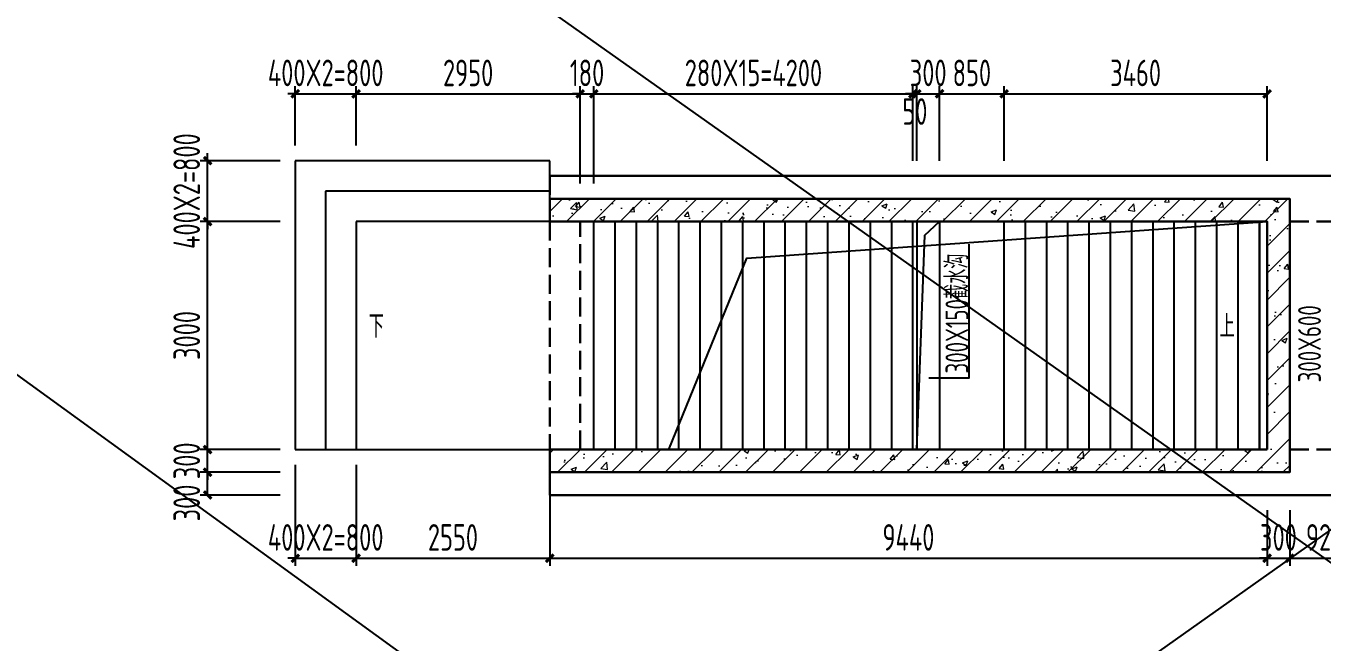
# Model space of a CAD drawing. Header units: millimetres. Extents: x -897614 to 191467, y -439928 to 101803.
# Drawn here: x -837513 to -820454, y -37349 to -29242 of the extents above; entities that cross this region are included whole.
import ezdxf

# ---------------------------------------------------------------- set-up
doc = ezdxf.new("R2010")
doc.units = ezdxf.units.MM
doc.header["$LTSCALE"] = 1000
doc.linetypes.add('DASH', pattern=[0.35, 0.25, -0.1])
doc.linetypes.add('DASHED', pattern=[19.05, 12.7, -6.35])
for name, color, linetype, lineweight in [('Beam', 4, 'DASHED', 25), ('PUB_HATCH', 8, 'Continuous', 18), ('WALL', 6, 'Continuous', 30)]:
    doc.layers.add(name, color=color, linetype=linetype, lineweight=lineweight)
for name, color, linetype in [('DIM_LEAD', 3, 'Continuous'), ('DIM_SYMB', 3, 'Continuous'), ('gps', 233, 'Continuous'), ('JG_TEXT', 7, 'Continuous'), ('KD', 7, 'Continuous'), ('STAIR', 2, 'Continuous'), ('备注', 1, 'Continuous')]:
    doc.layers.add(name, color=color, linetype=linetype)
doc.layers.add('DY', color=1, linetype='Continuous', plot=False)
doc.styles.add('TSSD', font='tssdeng.shx', dxfattribs={"width": 0.7, "bigfont": 'tssdchn.shx'})
doc.dimstyles.new('TSD', dxfattribs={"dimtxt": 350, "dimasz": 100, "dimexe": 100, "dimexo": 200, "dimgap": 100, "dimtad": 1, "dimdec": 0, "dimzin": 0, "dimdsep": 46, "dimtxsty": 'TSSD', "dimblk": 'ARCHTICK', "dimcen": 0.09, "dimclrt": 7, "dimazin": 2, "dimtfac": 1, "dimtdec": 0, "dimtix": 1, "dimtmove": 2, "dimatfit": 3, "dimfxl": 0, "dimtolj": 1, "dimtzin": 0, "dimarcsym": 0})

# ---------------------------------------------------------------- blocks, each defined once
blk = doc.blocks.new('_ArchTick')
at = {"color": 0, "linetype": 'ByBlock', "const_width": 0.4}
blk.add_lwpolyline([(-0.5, -0.5), (0.5, 0.5)], dxfattribs=at)
blk = doc.blocks.new('*D721')
at = {"layer": 'Defpoints', "color": 0, "transparency": 16777216}
for p in [(-833968, -34815), (-833168, -34815), (-833168, -36247)]:
    blk.add_point(p, dxfattribs=at)
at = {"layer": 'DIM_LEAD', "color": 0, "lineweight": -2, "transparency": 16777216}
for p, q in [((-833968, -35015), (-833968, -36347)), ((-833168, -35015), (-833168, -36347)), ((-833968, -36247), (-834068, -36247)), ((-833968, -36247), (-833168, -36247)), ((-833168, -36247), (-833068, -36247))]:
    blk.add_line(p, q, dxfattribs=at)
at = {"layer": 'DIM_LEAD', "color": 0, "lineweight": -2, "transparency": 16777216, "xscale": 100, "yscale": 100, "zscale": 100}
blk.add_blockref('_ArchTick', (-833968, -36247), dxfattribs=at)
at = {"layer": 'DIM_LEAD', "color": 0, "lineweight": -2, "transparency": 16777216, "xscale": 100, "yscale": 100, "zscale": 100, "rotation": 180}
blk.add_blockref('_ArchTick', (-833168, -36247), dxfattribs=at)
at = {"layer": 'DIM_LEAD', "color": 7, "transparency": 16777216, "insert": (-833568, -35972), "char_height": 350, "attachment_point": 5, "style": 'TSSD'}
blk.add_mtext('\\A1;400X2=800', dxfattribs=at)
blk = doc.blocks.new('*D722')
at = {"layer": 'Defpoints', "color": 0, "transparency": 16777216}
for p in [(-833168, -34815), (-830618, -35115), (-830618, -36247)]:
    blk.add_point(p, dxfattribs=at)
at = {"layer": 'DIM_LEAD', "color": 0, "lineweight": -2, "transparency": 16777216}
for p, q in [((-833168, -35015), (-833168, -36347)), ((-830618, -35315), (-830618, -36347)), ((-833168, -36247), (-830618, -36247))]:
    blk.add_line(p, q, dxfattribs=at)
at = {"layer": 'DIM_LEAD', "color": 0, "lineweight": -2, "transparency": 16777216, "xscale": 100, "yscale": 100, "zscale": 100, "rotation": 180}
blk.add_blockref('_ArchTick', (-833168, -36247), dxfattribs=at)
at = {"layer": 'DIM_LEAD', "color": 0, "lineweight": -2, "transparency": 16777216, "xscale": 100, "yscale": 100, "zscale": 100}
blk.add_blockref('_ArchTick', (-830618, -36247), dxfattribs=at)
at = {"layer": 'DIM_LEAD', "color": 7, "transparency": 16777216, "insert": (-831893, -35972), "char_height": 350, "attachment_point": 5, "style": 'TSSD'}
blk.add_mtext('\\A1;2550', dxfattribs=at)
blk = doc.blocks.new('*D723')
at = {"layer": 'Defpoints', "color": 0, "transparency": 16777216}
for p in [(-830618, -35415, 0), (-821178, -35415), (-821178, -36247)]:
    blk.add_point(p, dxfattribs=at)
at = {"layer": 'DIM_LEAD', "color": 0, "lineweight": -2, "transparency": 16777216}
for p, q in [((-830618, -35615), (-830618, -36347)), ((-821178, -35615), (-821178, -36347)), ((-830618, -36247), (-821178, -36247))]:
    blk.add_line(p, q, dxfattribs=at)
at = {"layer": 'DIM_LEAD', "color": 0, "lineweight": -2, "transparency": 16777216, "xscale": 100, "yscale": 100, "zscale": 100, "rotation": 180}
blk.add_blockref('_ArchTick', (-830618, -36247), dxfattribs=at)
at = {"layer": 'DIM_LEAD', "color": 0, "lineweight": -2, "transparency": 16777216, "xscale": 100, "yscale": 100, "zscale": 100}
blk.add_blockref('_ArchTick', (-821178, -36247), dxfattribs=at)
at = {"layer": 'DIM_LEAD', "color": 7, "transparency": 16777216, "insert": (-825898, -35972), "char_height": 350, "attachment_point": 5, "style": 'TSSD'}
blk.add_mtext('\\A1;9440', dxfattribs=at)
blk = doc.blocks.new('*D729')
at = {"layer": 'Defpoints', "color": 0, "transparency": 16777216}
for p in [(-835122, -35115), (-833968, -35115, 0), (-833968, -35415, 0)]:
    blk.add_point(p, dxfattribs=at)
at = {"layer": 'DIM_LEAD', "color": 0, "lineweight": -2, "transparency": 16777216}
for p, q in [((-834168, -35115), (-835222, -35115)), ((-835122, -35415), (-835122, -35115)), ((-834168, -35415), (-835222, -35415))]:
    blk.add_line(p, q, dxfattribs=at)
at = {"layer": 'DIM_LEAD', "color": 0, "lineweight": -2, "transparency": 16777216, "xscale": 100, "yscale": 100, "zscale": 100}
for p, rotation in [((-835122, -35115), 90), ((-835122, -35415), 270)]:
    blk.add_blockref('_ArchTick', p, dxfattribs=dict(at, rotation=rotation))
at = {"layer": 'DIM_LEAD', "color": 7, "transparency": 16777216, "insert": (-835397, -35519), "char_height": 350, "attachment_point": 5, "rotation": 90, "style": 'TSSD'}
blk.add_mtext('\\A1;300', dxfattribs=at)
blk = doc.blocks.new('*D730')
at = {"layer": 'Defpoints', "color": 0, "transparency": 16777216}
for p in [(-835122, -34815), (-833968, -34815), (-833968, -35115, 0)]:
    blk.add_point(p, dxfattribs=at)
at = {"layer": 'DIM_LEAD', "color": 0, "lineweight": -2, "transparency": 16777216}
for p, q in [((-835122, -34815), (-835122, -34715)), ((-834168, -34815), (-835222, -34815)), ((-835122, -35115), (-835122, -34815)), ((-834168, -35115), (-835222, -35115)), ((-835122, -35115), (-835122, -35215))]:
    blk.add_line(p, q, dxfattribs=at)
at = {"layer": 'DIM_LEAD', "color": 0, "lineweight": -2, "transparency": 16777216, "xscale": 100, "yscale": 100, "zscale": 100}
for p, rotation in [((-835122, -34815), 270), ((-835122, -35115), 90)]:
    blk.add_blockref('_ArchTick', p, dxfattribs=dict(at, rotation=rotation))
at = {"layer": 'DIM_LEAD', "color": 7, "transparency": 16777216, "insert": (-835397, -34965), "char_height": 350, "attachment_point": 5, "rotation": 90, "style": 'TSSD'}
blk.add_mtext('\\A1;300', dxfattribs=at)
blk = doc.blocks.new('*D731')
at = {"layer": 'Defpoints', "color": 0, "transparency": 16777216}
for p in [(-835122, -31815), (-833968, -31815), (-833968, -34815)]:
    blk.add_point(p, dxfattribs=at)
at = {"layer": 'DIM_LEAD', "color": 0, "lineweight": -2, "transparency": 16777216}
for p, q in [((-834168, -31815), (-835222, -31815)), ((-835122, -34815), (-835122, -31815)), ((-834168, -34815), (-835222, -34815))]:
    blk.add_line(p, q, dxfattribs=at)
at = {"layer": 'DIM_LEAD', "color": 0, "lineweight": -2, "transparency": 16777216, "xscale": 100, "yscale": 100, "zscale": 100}
for p, rotation in [((-835122, -31815), 90), ((-835122, -34815), 270)]:
    blk.add_blockref('_ArchTick', p, dxfattribs=dict(at, rotation=rotation))
at = {"layer": 'DIM_LEAD', "color": 7, "transparency": 16777216, "insert": (-835397, -33315), "char_height": 350, "attachment_point": 5, "rotation": 90, "style": 'TSSD'}
blk.add_mtext('\\A1;3000', dxfattribs=at)
blk = doc.blocks.new('*D732')
at = {"layer": 'Defpoints', "color": 0, "transparency": 16777216}
for p in [(-835122, -31015), (-833968, -31015), (-833968, -31815)]:
    blk.add_point(p, dxfattribs=at)
at = {"layer": 'DIM_LEAD', "color": 0, "lineweight": -2, "transparency": 16777216}
for p, q in [((-834168, -31015), (-835222, -31015)), ((-835122, -31015), (-835122, -30915)), ((-835122, -31815), (-835122, -31015)), ((-834168, -31815), (-835222, -31815)), ((-835122, -31815), (-835122, -31915))]:
    blk.add_line(p, q, dxfattribs=at)
at = {"layer": 'DIM_LEAD', "color": 0, "lineweight": -2, "transparency": 16777216, "xscale": 100, "yscale": 100, "zscale": 100}
for p, rotation in [((-835122, -31015), 270), ((-835122, -31815), 90)]:
    blk.add_blockref('_ArchTick', p, dxfattribs=dict(at, rotation=rotation))
at = {"layer": 'DIM_LEAD', "color": 7, "transparency": 16777216, "insert": (-835397, -31415), "char_height": 350, "attachment_point": 5, "rotation": 90, "style": 'TSSD'}
blk.add_mtext('\\A1;400X2=800', dxfattribs=at)
blk = doc.blocks.new('*D733')
at = {"layer": 'Defpoints', "color": 0, "transparency": 16777216}
for p in [(-833168, -30135), (-833968, -31015), (-833168, -31015)]:
    blk.add_point(p, dxfattribs=at)
at = {"layer": 'DIM_LEAD', "color": 0, "lineweight": -2, "transparency": 16777216}
for p, q in [((-833968, -30135), (-834068, -30135)), ((-833968, -30815), (-833968, -30035)), ((-833968, -30135), (-833168, -30135)), ((-833168, -30815), (-833168, -30035)), ((-833168, -30135), (-833068, -30135))]:
    blk.add_line(p, q, dxfattribs=at)
at = {"layer": 'DIM_LEAD', "color": 0, "lineweight": -2, "transparency": 16777216, "xscale": 100, "yscale": 100, "zscale": 100}
blk.add_blockref('_ArchTick', (-833968, -30135), dxfattribs=at)
at = {"layer": 'DIM_LEAD', "color": 0, "lineweight": -2, "transparency": 16777216, "xscale": 100, "yscale": 100, "zscale": 100, "rotation": 180}
blk.add_blockref('_ArchTick', (-833168, -30135), dxfattribs=at)
at = {"layer": 'DIM_LEAD', "color": 7, "transparency": 16777216, "insert": (-833568, -29860), "char_height": 350, "attachment_point": 5, "style": 'TSSD'}
blk.add_mtext('\\A1;400X2=800', dxfattribs=at)
blk = doc.blocks.new('*D734')
at = {"layer": 'Defpoints', "color": 0, "transparency": 16777216}
for p in [(-830218, -30135), (-833168, -31015), (-830218, -31515, 0)]:
    blk.add_point(p, dxfattribs=at)
at = {"layer": 'DIM_LEAD', "color": 0, "lineweight": -2, "transparency": 16777216}
for p, q in [((-833168, -30815), (-833168, -30035)), ((-833168, -30135), (-830218, -30135)), ((-830218, -31315), (-830218, -30035))]:
    blk.add_line(p, q, dxfattribs=at)
at = {"layer": 'DIM_LEAD', "color": 0, "lineweight": -2, "transparency": 16777216, "xscale": 100, "yscale": 100, "zscale": 100, "rotation": 180}
blk.add_blockref('_ArchTick', (-833168, -30135), dxfattribs=at)
at = {"layer": 'DIM_LEAD', "color": 0, "lineweight": -2, "transparency": 16777216, "xscale": 100, "yscale": 100, "zscale": 100}
blk.add_blockref('_ArchTick', (-830218, -30135), dxfattribs=at)
at = {"layer": 'DIM_LEAD', "color": 7, "transparency": 16777216, "insert": (-831693, -29860), "char_height": 350, "attachment_point": 5, "style": 'TSSD'}
blk.add_mtext('\\A1;2950', dxfattribs=at)
blk = doc.blocks.new('*D735')
at = {"layer": 'Defpoints', "color": 0, "transparency": 16777216}
for p in [(-825838, -30135), (-825838, -31215, 0), (-830038, -31515, 0)]:
    blk.add_point(p, dxfattribs=at)
at = {"layer": 'DIM_LEAD', "color": 0, "lineweight": -2, "transparency": 16777216}
for p, q in [((-830038, -31315), (-830038, -30035)), ((-830038, -30135), (-825838, -30135)), ((-825838, -31015), (-825838, -30035))]:
    blk.add_line(p, q, dxfattribs=at)
at = {"layer": 'DIM_LEAD', "color": 0, "lineweight": -2, "transparency": 16777216, "xscale": 100, "yscale": 100, "zscale": 100, "rotation": 180}
blk.add_blockref('_ArchTick', (-830038, -30135), dxfattribs=at)
at = {"layer": 'DIM_LEAD', "color": 0, "lineweight": -2, "transparency": 16777216, "xscale": 100, "yscale": 100, "zscale": 100}
blk.add_blockref('_ArchTick', (-825838, -30135), dxfattribs=at)
at = {"layer": 'DIM_LEAD', "color": 7, "transparency": 16777216, "insert": (-827938, -29860), "char_height": 350, "attachment_point": 5, "style": 'TSSD'}
blk.add_mtext('\\A1;280X15=4200', dxfattribs=at)
blk = doc.blocks.new('*D736')
at = {"layer": 'Defpoints', "color": 0, "transparency": 16777216}
for p in [(-825788, -30135), (-825838, -31215, 0), (-825788, -31215, 0)]:
    blk.add_point(p, dxfattribs=at)
at = {"layer": 'DIM_LEAD', "color": 0, "lineweight": -2, "transparency": 16777216}
for p, q in [((-825838, -30135), (-825938, -30135)), ((-825838, -31015), (-825838, -30035)), ((-825838, -30135), (-825788, -30135)), ((-825788, -31015), (-825788, -30035)), ((-825788, -30135), (-825688, -30135))]:
    blk.add_line(p, q, dxfattribs=at)
at = {"layer": 'DIM_LEAD', "color": 0, "lineweight": -2, "transparency": 16777216, "xscale": 100, "yscale": 100, "zscale": 100}
blk.add_blockref('_ArchTick', (-825838, -30135), dxfattribs=at)
at = {"layer": 'DIM_LEAD', "color": 0, "lineweight": -2, "transparency": 16777216, "xscale": 100, "yscale": 100, "zscale": 100, "rotation": 180}
blk.add_blockref('_ArchTick', (-825788, -30135), dxfattribs=at)
at = {"layer": 'DIM_LEAD', "color": 7, "transparency": 16777216, "insert": (-825813, -30368), "char_height": 350, "attachment_point": 5, "style": 'TSSD'}
blk.add_mtext('\\A1;50', dxfattribs=at)
blk = doc.blocks.new('*D737')
at = {"layer": 'Defpoints', "color": 0, "transparency": 16777216}
for p in [(-821178, -35415), (-820878, -35415, 0), (-820878, -36247)]:
    blk.add_point(p, dxfattribs=at)
at = {"layer": 'DIM_LEAD', "color": 0, "lineweight": -2, "transparency": 16777216}
for p, q in [((-821178, -35615), (-821178, -36347)), ((-820878, -35615), (-820878, -36347)), ((-821178, -36247), (-821278, -36247)), ((-821178, -36247), (-820878, -36247)), ((-820878, -36247), (-820778, -36247))]:
    blk.add_line(p, q, dxfattribs=at)
at = {"layer": 'DIM_LEAD', "color": 0, "lineweight": -2, "transparency": 16777216, "xscale": 100, "yscale": 100, "zscale": 100}
blk.add_blockref('_ArchTick', (-821178, -36247), dxfattribs=at)
at = {"layer": 'DIM_LEAD', "color": 0, "lineweight": -2, "transparency": 16777216, "xscale": 100, "yscale": 100, "zscale": 100, "rotation": 180}
blk.add_blockref('_ArchTick', (-820878, -36247), dxfattribs=at)
at = {"layer": 'DIM_LEAD', "color": 7, "transparency": 16777216, "insert": (-821028, -35972), "char_height": 350, "attachment_point": 5, "style": 'TSSD'}
blk.add_mtext('\\A1;300', dxfattribs=at)
blk = doc.blocks.new('*D738')
at = {"layer": 'Defpoints', "color": 0, "transparency": 16777216}
for p in [(-820878, -35415, 0), (-819949, -35415), (-819949, -36247)]:
    blk.add_point(p, dxfattribs=at)
at = {"layer": 'DIM_LEAD', "color": 0, "lineweight": -2, "transparency": 16777216}
for p, q in [((-820878, -35615), (-820878, -36347)), ((-819949, -35615), (-819949, -36347)), ((-820878, -36247), (-819949, -36247))]:
    blk.add_line(p, q, dxfattribs=at)
at = {"layer": 'DIM_LEAD', "color": 0, "lineweight": -2, "transparency": 16777216, "xscale": 100, "yscale": 100, "zscale": 100, "rotation": 180}
blk.add_blockref('_ArchTick', (-820878, -36247), dxfattribs=at)
at = {"layer": 'DIM_LEAD', "color": 0, "lineweight": -2, "transparency": 16777216, "xscale": 100, "yscale": 100, "zscale": 100}
blk.add_blockref('_ArchTick', (-819949, -36247), dxfattribs=at)
at = {"layer": 'DIM_LEAD', "color": 7, "transparency": 16777216, "insert": (-820414, -35972), "char_height": 350, "attachment_point": 5, "style": 'TSSD'}
blk.add_mtext('\\A1;929', dxfattribs=at)
blk = doc.blocks.new('*D740')
at = {"layer": 'Defpoints', "color": 0, "transparency": 16777216}
for p in [(-825488, -30135), (-825788, -31215, 0), (-825488, -31215, 0)]:
    blk.add_point(p, dxfattribs=at)
at = {"layer": 'DIM_LEAD', "color": 0, "lineweight": -2, "transparency": 16777216}
for p, q in [((-825788, -30135), (-825888, -30135)), ((-825788, -31015), (-825788, -30035)), ((-825788, -30135), (-825488, -30135)), ((-825488, -31015), (-825488, -30035)), ((-825488, -30135), (-825388, -30135))]:
    blk.add_line(p, q, dxfattribs=at)
at = {"layer": 'DIM_LEAD', "color": 0, "lineweight": -2, "transparency": 16777216, "xscale": 100, "yscale": 100, "zscale": 100}
blk.add_blockref('_ArchTick', (-825788, -30135), dxfattribs=at)
at = {"layer": 'DIM_LEAD', "color": 0, "lineweight": -2, "transparency": 16777216, "xscale": 100, "yscale": 100, "zscale": 100, "rotation": 180}
blk.add_blockref('_ArchTick', (-825488, -30135), dxfattribs=at)
at = {"layer": 'DIM_LEAD', "color": 7, "transparency": 16777216, "insert": (-825638, -29860), "char_height": 350, "attachment_point": 5, "style": 'TSSD'}
blk.add_mtext('\\A1;300', dxfattribs=at)
blk = doc.blocks.new('*D741')
at = {"layer": 'Defpoints', "color": 0, "transparency": 16777216}
for p in [(-824638, -30135), (-825488, -31215, 0), (-824638, -31215, 0)]:
    blk.add_point(p, dxfattribs=at)
at = {"layer": 'DIM_LEAD', "color": 0, "lineweight": -2, "transparency": 16777216}
for p, q in [((-825488, -31015), (-825488, -30035)), ((-825488, -30135), (-824638, -30135)), ((-824638, -31015), (-824638, -30035))]:
    blk.add_line(p, q, dxfattribs=at)
at = {"layer": 'DIM_LEAD', "color": 0, "lineweight": -2, "transparency": 16777216, "xscale": 100, "yscale": 100, "zscale": 100, "rotation": 180}
blk.add_blockref('_ArchTick', (-825488, -30135), dxfattribs=at)
at = {"layer": 'DIM_LEAD', "color": 0, "lineweight": -2, "transparency": 16777216, "xscale": 100, "yscale": 100, "zscale": 100}
blk.add_blockref('_ArchTick', (-824638, -30135), dxfattribs=at)
at = {"layer": 'DIM_LEAD', "color": 7, "transparency": 16777216, "insert": (-825063, -29860), "char_height": 350, "attachment_point": 5, "style": 'TSSD'}
blk.add_mtext('\\A1;850', dxfattribs=at)
blk = doc.blocks.new('*D742')
at = {"layer": 'Defpoints', "color": 0, "transparency": 16777216}
for p in [(-821178, -30135), (-824638, -31215, 0), (-821178, -31215)]:
    blk.add_point(p, dxfattribs=at)
at = {"layer": 'DIM_LEAD', "color": 0, "lineweight": -2, "transparency": 16777216}
for p, q in [((-824638, -31015), (-824638, -30035)), ((-824638, -30135), (-821178, -30135)), ((-821178, -31015), (-821178, -30035))]:
    blk.add_line(p, q, dxfattribs=at)
at = {"layer": 'DIM_LEAD', "color": 0, "lineweight": -2, "transparency": 16777216, "xscale": 100, "yscale": 100, "zscale": 100, "rotation": 180}
blk.add_blockref('_ArchTick', (-824638, -30135), dxfattribs=at)
at = {"layer": 'DIM_LEAD', "color": 0, "lineweight": -2, "transparency": 16777216, "xscale": 100, "yscale": 100, "zscale": 100}
blk.add_blockref('_ArchTick', (-821178, -30135), dxfattribs=at)
at = {"layer": 'DIM_LEAD', "color": 7, "transparency": 16777216, "insert": (-822908, -29860), "char_height": 350, "attachment_point": 5, "style": 'TSSD'}
blk.add_mtext('\\A1;3460', dxfattribs=at)
blk = doc.blocks.new('*D1161')
at = {"layer": 'Defpoints', "color": 0, "transparency": 16777216}
for p in [(-830038, -30135), (-830218, -31515, 0), (-830038, -31515)]:
    blk.add_point(p, dxfattribs=at)
at = {"layer": 'DIM_LEAD', "color": 0, "lineweight": -2, "transparency": 16777216}
for p, q in [((-830218, -30135), (-830318, -30135)), ((-830218, -31315), (-830218, -30035)), ((-830218, -30135), (-830038, -30135)), ((-830038, -31315), (-830038, -30035)), ((-830038, -30135), (-829938, -30135))]:
    blk.add_line(p, q, dxfattribs=at)
at = {"layer": 'DIM_LEAD', "color": 0, "lineweight": -2, "transparency": 16777216, "xscale": 100, "yscale": 100, "zscale": 100}
blk.add_blockref('_ArchTick', (-830218, -30135), dxfattribs=at)
at = {"layer": 'DIM_LEAD', "color": 0, "lineweight": -2, "transparency": 16777216, "xscale": 100, "yscale": 100, "zscale": 100, "rotation": 180}
blk.add_blockref('_ArchTick', (-830038, -30135), dxfattribs=at)
at = {"layer": 'DIM_LEAD', "color": 7, "transparency": 16777216, "insert": (-830128, -29860), "char_height": 350, "attachment_point": 5, "style": 'TSSD'}
blk.add_mtext('\\A1;180', dxfattribs=at)

msp = doc.modelspace()

# ---------------------------------------------------------------- hatches: boundary and pattern name
at = {"layer": 'PUB_HATCH'}
h = msp.add_hatch(dxfattribs=at)
h.set_pattern_fill('钢筋混凝土', color=256, scale=100)
h.set_pattern_definition([(45, (-771064.35, 26103.93), (-176.7767, 176.7767), []), (50, (-771064.35, 26103.93), (717.26, -62.752), [75, -825]), (355, (-771064.35, 26103.9), (-138.7513, 752.192), [60, -660]), (100.4514, (-771004.6, 26098.7), (578.5094, 689.4395), [63.74, -701.142]), (46.1842, (-771064.35, 26303.9), (1067.241, -165.519), [112.5, -1237.5]), (96.6356, (-770975.4, 26290.1), (934.663, 974.118), [95.61, -1051.713]), (351.1842, (-771064.4, 26303.9), (934.662, 974.119), [90, -990]), (21, (-770964.35, 26253.93), (596.907, -402.619), [75, -825]), (326, (-770964.35, 26253.9), (243.3153, 725.15), [60, -660]), (71.4514, (-770914.6, 26220.4), (840.2226, 322.5305), [63.74, -701.142]), (37.5, (-771064.35, 26103.93), (12.15986, 332.89385), [0, -652, 0, -670, 0, -662.5]), (7.5, (-771064.35, 26103.93), (263.0695, 394.4117), [0, -382, 0, -637, 0, -252.5]), (327.5, (-771287.35, 26103.93), (533.8224, -22.5549), [0, -250, 0, -780, 0, -1035]), (317.5, (-771387.35, 26103.93), (583.1862, 100.105), [0, -325, 0, -518, 0, -735])])
h.paths.add_polyline_path([(-821178.36239, -34814.87101), (-821178.36233, -31814.87138), (-830618.36299, -31814.87143), (-830618.36299, -31514.87143), (-820878.36299, -31514.87138), (-820878.36307, -35114.87101), (-830618.36299, -35114.87106), (-830618.36299, -34814.87106)])

# ---------------------------------------------------------------- linework, layer by layer
at = {"layer": 'Beam'}
msp.add_line((-821178.36299, -31814.87138), (-821178.36306, -34814.87106), dxfattribs=at)
at = {"layer": 'DIM_SYMB'}
for points in [[(-833125.29509, -33237.56473, 0, 0, 0), (-833407.47145, -33237.56473, 160, 0, 0), (-833916.58203, -33237.56467, 0, 0, 0)], [(-821926.00006, -33237.56473, 0, 0, 0), (-827245.80348, -33237.56473, 160, 0, 0), (-827754.91406, -33237.56467, 0, 0, 0)]]:
    msp.add_lwpolyline(points, format="xyseb", dxfattribs=at)
at = {"layer": 'DY'}
msp.add_line((-665796.93925, -158342.98831), (-897614.31872, 9634.60665), dxfattribs=at)
at = {"layer": 'gps', "color": 7}
msp.add_lwpolyline([(-825102.57625, -32113.3532), (-825102.57625, -33878.5345), (-825627.68128, -33878.5345)], dxfattribs=at)
at = {"layer": 'KD'}
for p, q in [((-825788.36299, -31814.87143), (-825788.36299, -34814.87106)), ((-825488.36299, -31814.87143, 0), (-825488.36299, -34814.87106, 0))]:
    msp.add_line(p, q, dxfattribs=at)
at = {"layer": 'KD', "elevation": 0}
msp.add_lwpolyline([(-829051.1436, -34814.87091), (-828023.44381, -32295.83913), (-821178.36299, -31814.87143)], dxfattribs=at)
at = {"layer": 'KD'}
msp.add_lwpolyline([(-825788.36299, -34814.87106), (-825682.78721, -31995.9552), (-825488.36299, -31814.87143)], dxfattribs=at)
at = {"layer": 'PUB_HATCH'}
msp.add_lwpolyline([(-830618.36299, -35114.87106), (-830618.36299, -34814.87106), (-821178.36306, -34814.87127), (-821178.36233, -31814.87138), (-830618.36299, -31814.87143), (-830618.363, -31514.87143), (-820878.36299, -31514.87138), (-820878.36297, -35114.87101)], close=True, dxfattribs=at)
at = {"layer": 'STAIR'}
for p, q in [((-833968.36302, -31014.87143), (-833968.3629, -34814.87106)), ((-830618.36299, -31014.87143, 0), (-833968.36302, -31014.87143)), ((-830618.36299, -31514.87143, 0), (-830618.36299, -31014.87143, 0)), ((-833568.36301, -31414.87143), (-833568.3629, -34814.87106)), ((-830618.36299, -31414.87143, 0), (-833568.36301, -31414.87143)), ((-833168.36299, -31814.87143, 0), (-833168.36291, -34814.87091, 0)), ((-830618.36299, -31814.87143, 0), (-833168.36299, -31814.87143)), ((-830038.36299, -34814.87106, 0), (-830038.36299, -31814.87143, 0)), ((-829758.36299, -34814.87106, 0), (-829758.36299, -31814.87143, 0)), ((-829478.36299, -34814.87106, 0), (-829478.36299, -31814.87143, 0)), ((-829198.36299, -34814.87106, 0), (-829198.36299, -31814.87143, 0)), ((-828918.36299, -34814.87106, 0), (-828918.36299, -31814.87143, 0)), ((-828638.36299, -34814.87106), (-828638.36299, -31814.87143)), ((-828358.36299, -34814.87106), (-828358.36299, -31814.87143)), ((-828078.36299, -34814.87106, 0), (-828078.36299, -31814.87143, 0)), ((-827798.36299, -34814.87106, 0), (-827798.36299, -31814.87143, 0)), ((-827518.36299, -34814.87106, 0), (-827518.36299, -31814.87143, 0)), ((-827238.36299, -34814.87106, 0), (-827238.36299, -31814.87143, 0)), ((-826958.36299, -34814.87106, 0), (-826958.36299, -31814.87143, 0)), ((-826678.36299, -34814.87106), (-826678.36299, -31814.87143)), ((-826398.36299, -34814.87106, 0), (-826398.36299, -31814.87143, 0)), ((-826118.36299, -34814.87106), (-826118.36299, -31814.87143)), ((-825838.36299, -34814.87106, 0), (-825838.36299, -31814.87143, 0)), ((-824638.36299, -34814.87106, 0), (-824638.36299, -31814.87143, 0)), ((-824358.36299, -34814.87106, 0), (-824358.36299, -31814.87143, 0)), ((-824078.36299, -34814.87106), (-824078.36299, -31814.87143)), ((-823798.36299, -34814.87106, 0), (-823798.36299, -31814.87143, 0)), ((-823518.36299, -34814.87106), (-823518.36299, -31814.87143)), ((-823238.36299, -34814.87106, 0), (-823238.36299, -31814.87143, 0)), ((-822958.36299, -34814.87106), (-822958.36299, -31814.87143)), ((-822678.36299, -34814.87106, 0), (-822678.36299, -31814.87143, 0)), ((-822398.36299, -34814.87106, 0), (-822398.36299, -31814.87143, 0)), ((-822118.36299, -34814.87106), (-822118.36299, -31814.87143)), ((-821838.36299, -34814.87106, 0), (-821838.36299, -31814.87143, 0)), ((-821558.36299, -34814.87106, 0), (-821558.36299, -31814.87143, 0)), ((-821278.36299, -34814.87106, 0), (-821278.36299, -31814.87143, 0)), ((-833968.3629, -34814.87106), (-830618.36299, -34814.87106, 0))]:
    msp.add_line(p, q, dxfattribs=at)
at = {"layer": 'STAIR', "elevation": 0}
msp.add_lwpolyline([(-830038.36299, -31814.87143), (-821278.36299, -31814.87143), (-821278.36299, -34814.87106), (-830038.36299, -34814.87106)], close=True, dxfattribs=at)
at = {"layer": 'WALL', "linetype": 'DASH'}
for p, q in [((-830618.36299, -31214.89245, 0), (-830618.363, -31514.87143, 0)), ((-820878.36299, -31814.87144), (-808537.85858, -31814.87152, 0)), ((-820878.36306, -34814.87107), (-808537.85858, -34814.8713, 0))]:
    msp.add_line(p, q, dxfattribs=at)
at = {"layer": 'WALL'}
for p, q in [((-830618.36299, -31214.89245, 0), (-808537.85858, -31214.89188, 0)), ((-830618.36302, -35114.87106, 0), (-830618.36302, -35414.84945, 0)), ((-830618.36302, -35414.84945, 0), (-809588.36298, -35414.85054, 0))]:
    msp.add_line(p, q, dxfattribs=at)
msp.add_lwpolyline([(-821178.36239, -34814.87101), (-821178.36233, -31814.87138), (-830618.36299, -31814.87143), (-830618.36299, -31514.87143), (-820878.36299, -31514.87138), (-820878.36307, -35114.87101), (-830618.36299, -35114.87106), (-830618.36299, -34814.87106), (-821178.36239, -34814.87101)], dxfattribs=at)
at = {"layer": 'WALL', "linetype": 'DASH', "elevation": 0}
msp.add_lwpolyline([(-830218.36299, -31814.87142), (-830618.36262, -31814.87142), (-830618.36262, -34814.87106), (-830218.36299, -34814.87106)], close=True, dxfattribs=at)
at = {"layer": '备注', "color": 1}
for p, q in [((-857772.83613, -9838.62051), (-783522.83613, -62338.62051)), ((-783522.83613, -9838.62051), (-857772.83613, -62338.62051))]:
    msp.add_line(p, q, dxfattribs=at)

# ---------------------------------------------------------------- texts
at = {"layer": 'DIM_SYMB', "style": 'TSSD', "width": 0.7}
for s, p in [('下', (-833001.12776, -33343.41287)), ('上', (-821801.83273, -33343.41287))]:
    msp.add_text(s, height=300, dxfattribs=at).set_placement(p)
at = {"layer": 'gps', "color": 7, "style": 'TSSD', "width": 0.7}
msp.add_text('300X150截水沟', height=300, rotation=90, dxfattribs=at).set_placement((-825109.40104, -33815.11829, 0))
at = {"layer": 'JG_TEXT', "style": 'TSSD', "width": 0.7}
msp.add_text('300X600', height=300, rotation=90, dxfattribs=at).set_placement((-820469.05552, -33932.40066))

# ---------------------------------------------------------------- dimensions: what is measured, and where the dimension line sits
at = {"layer": 'DIM_LEAD'}
for base, p1, p2, text, picture, middle in [((-833168.36299, -30134.5405), (-833968.36302, -31014.87143), (-833168.36299, -31014.87143), '400X2=<>', '*D733', (-833568.36301, -29859.5405)), ((-825838.36299, -30134.5405), (-830038.36299, -31514.87142, 0), (-825838.36299, -31214.89234, 0), '280X15=<>', '*D735', (-827938.36299, -29859.5405)), ((-833168.36291, -36247.39138), (-833968.3629, -34814.87106), (-833168.36291, -34814.87106), '400X2=<>', '*D721', (-833568.3629, -35972.39138))]:
    dim = msp.add_linear_dim(base=base, p1=p1, p2=p2, text=text, dimstyle='TSD', override={"dimfxl": 250}, dxfattribs=at)
    dim.commit()
    dim.dimension.update_dxf_attribs({"geometry": picture, "text_midpoint": middle})
for base, p1, p2, picture, middle in [((-830218.36299, -30134.5405), (-833168.36299, -31014.87143), (-830218.36299, -31514.87142, 0), '*D734', (-831693.36299, -29859.5405)), ((-830038.36299, -30134.5405), (-830218.36299, -31514.87142, 0), (-830038.36299, -31514.87142), '*D1161', (-830128.36299, -29859.5405)), ((-825488.36299, -30134.5405), (-825788.36299, -31214.89231, 0), (-825488.36299, -31214.89233, 0), '*D740', (-825638.36299, -29859.5405)), ((-824638.36299, -30134.5405), (-825488.36299, -31214.89233, 0), (-824638.36299, -31214.89231, 0), '*D741', (-825063.36299, -29859.5405)), ((-821178.36231, -30134.5405), (-824638.36299, -31214.89231, 0), (-821178.36231, -31214.89222), '*D742', (-822908.36265, -29859.5405)), ((-830618.36299, -36247.39138), (-833168.36291, -34814.87106), (-830618.36299, -35114.87106), '*D722', (-831893.36295, -35972.39138)), ((-821178.36306, -36247.39138), (-830618.36299, -35414.84945, 0), (-821178.36306, -35414.84998), '*D723', (-825898.36303, -35972.39138)), ((-820878.36307, -36247.39138), (-821178.36306, -35414.84998), (-820878.36307, -35414.84993, 0), '*D737', (-821028.36307, -35972.39138)), ((-819949.02433, -36247.39138), (-820878.36307, -35414.84993, 0), (-819949.02433, -35414.84998), '*D738', (-820413.6937, -35972.39138))]:
    dim = msp.add_linear_dim(base=base, p1=p1, p2=p2, dimstyle='TSD', override={"dimfxl": 250}, dxfattribs=at)
    dim.commit()
    dim.dimension.update_dxf_attribs({"geometry": picture, "text_midpoint": middle})
dim = msp.add_linear_dim(base=(-825788.36299, -30134.5405), p1=(-825838.36299, -31214.89234, 0), p2=(-825788.36299, -31214.89231, 0), dimstyle='TSD', override={"dimfxl": 250}, dxfattribs=at)
dim.commit()
dim.dimension.update_dxf_attribs({"geometry": '*D736', "text_midpoint": (-825813.36299, -30367.75713), "dimtype": 160})
dim = msp.add_linear_dim(base=(-835122.1027, -31014.87143), p1=(-833968.3629, -31814.87143), p2=(-833968.36302, -31014.87143), angle=90, text='400X2=<>', dimstyle='TSD', override={"dimfxl": 250}, dxfattribs=at)
dim.commit()
dim.dimension.update_dxf_attribs({"geometry": '*D732', "text_midpoint": (-835397.1027, -31414.87143)})
for base, p1, p2, picture, middle in [((-835122.1027, -31814.87143), (-833968.3629, -34814.87106), (-833968.3629, -31814.87143), '*D731', (-835397.1027, -33314.87124)), ((-835122.1027, -34814.87106), (-833968.3629, -35114.87106, 0), (-833968.3629, -34814.87106), '*D730', (-835397.1027, -34964.87106))]:
    dim = msp.add_linear_dim(base=base, p1=p1, p2=p2, angle=90, dimstyle='TSD', override={"dimfxl": 250}, dxfattribs=at)
    dim.commit()
    dim.dimension.update_dxf_attribs({"geometry": picture, "text_midpoint": middle})
dim = msp.add_linear_dim(base=(-835122.1027, -35114.87106), p1=(-833968.3629, -35414.84945, 0), p2=(-833968.3629, -35114.87106, 0), angle=90, dimstyle='TSD', override={"dimfxl": 250}, dxfattribs=at)
dim.commit()
dim.dimension.update_dxf_attribs({"geometry": '*D729', "text_midpoint": (-835397.1027, -35519.28333), "dimtype": 160})

doc.saveas('drawing.dxf')
